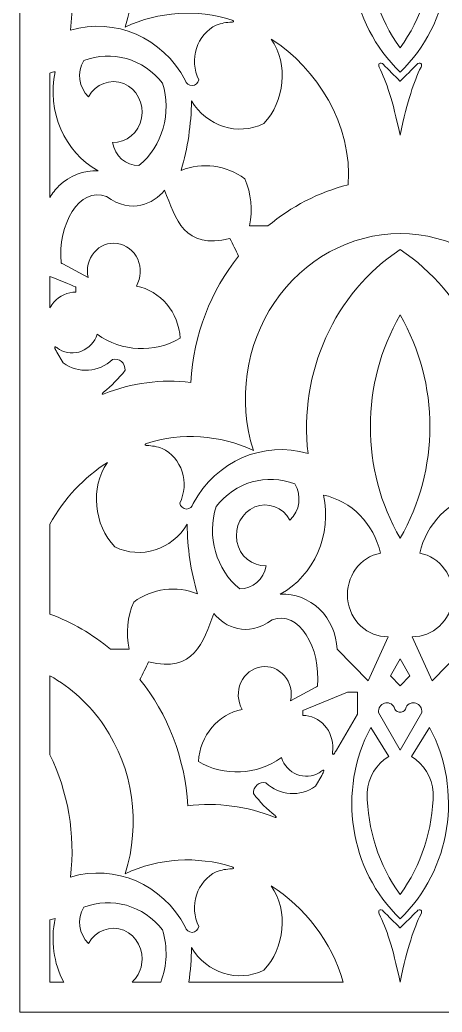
# Model space of a CAD drawing. Header units: centimetres. Extents: x -28.8 to 28.7, y -22.5 to 22.5.
# Drawn here: x -28.75 to -18.88, y -22.5 to 0.65 of the extents above; entities that cross this region are included whole.
import ezdxf

# ---------------------------------------------------------------- set-up
doc = ezdxf.new("R2010")
doc.units = ezdxf.units.CM
doc.header["$MEASUREMENT"] = 0
doc.layers.add('Livello 1', color=7, linetype='Continuous')

msp = doc.modelspace()

# ---------------------------------------------------------------- linework, layer by layer
at = {"layer": 'Livello 1', "color": 2, "lineweight": 9}
msp.add_lwpolyline([(-28.75001, -22.5), (28.74999, -22.5), (28.74999, 22.5), (-28.75001, 22.5), (-28.75001, -22.5)], close=True, dxfattribs=at)
at = {"layer": 'Livello 1', "color": 242, "lineweight": 9}
for points, knots in [([(-28.04999, 5.10318), (-27.55345, 4.82788), (-27.11693, 4.43144), (-26.78144, 3.93633), (-26.78144, 3.93633), (-26.10309, 2.93523), (-25.91965, 1.65168), (-26.28799, 0.48377), (-26.28799, 0.48377), (-25.49968, 0.84859), (-24.61414, 0.90533), (-23.78983, 0.64382), (-23.78983, 0.64382), (-23.77928, 0.64054), (-23.76812, 0.63468), (-23.76271, 0.62392), (-23.76271, 0.62392), (-23.76098, 0.6205), (-23.75985, 0.61662), (-23.76055, 0.61313), (-23.76055, 0.61313), (-23.76125, 0.60959), (-23.76384, 0.60648), (-23.76675, 0.60405), (-23.76675, 0.60405), (-23.77564, 0.59657), (-23.78737, 0.59552), (-23.79823, 0.59525), (-23.79823, 0.59525), (-23.92139, 0.59466), (-24.04365, 0.57278), (-24.16013, 0.53048), (-24.16013, 0.53048), (-24.37956, 0.42416), (-24.54779, 0.22702), (-24.62514, -0.01451), (-24.62514, -0.01451), (-24.7025, -0.25601), (-24.68216, -0.52052), (-24.56889, -0.74567), (-24.56889, -0.74567), (-24.58318, -0.82444), (-24.64747, -0.88209), (-24.72343, -0.88415), (-24.72343, -0.88415), (-24.79936, -0.88626), (-24.86641, -0.83219), (-24.88452, -0.75431), (-24.88452, -0.75431), (-25.41864, 0.23826), (-26.52532, 0.71771), (-27.56566, 0.40723), (-27.56566, 0.40723), (-27.44881, 1.40863), (-27.62828, 2.39985), (-28.04999, 3.26103), (-28.04999, 3.26103), (-28.04999, 3.26103), (-28.04999, 5.10318), (-28.04999, 5.10318)], [0, 0, 0, 0, 0.0625, 0.0625, 0.0625, 0.0625, 0.125, 0.125, 0.125, 0.125, 0.1875, 0.1875, 0.1875, 0.1875, 0.25, 0.25, 0.25, 0.25, 0.3125, 0.3125, 0.3125, 0.3125, 0.375, 0.375, 0.375, 0.375, 0.4375, 0.4375, 0.4375, 0.4375, 0.5, 0.5, 0.5, 0.5, 0.5625, 0.5625, 0.5625, 0.5625, 0.625, 0.625, 0.625, 0.625, 0.6875, 0.6875, 0.6875, 0.6875, 0.75, 0.75, 0.75, 0.75, 0.8125, 0.8125, 0.8125, 0.8125, 0.875, 0.875, 0.875, 0.875, 1, 1, 1, 1]), ([(-19.1795, 3.89646), (-18.39243, 2.42235), (-18.67787, 0.56908), (-19.86677, -0.56563), (-19.86677, -0.56563), (-21.05566, 0.56908), (-21.34112, 2.42235), (-20.55403, 3.89646), (-20.55403, 3.89646), (-20.55403, 3.89646), (-20.13068, 3.21504), (-20.13068, 3.21504), (-20.13068, 3.21504), (-20.42427, 3.04559), (-20.61578, 2.72975), (-20.63871, 2.37724), (-20.63871, 2.37724), (-20.63381, 1.51648), (-20.36275, 0.68097), (-19.86677, -0.00214), (-19.86677, -0.00214), (-19.37077, 0.68097), (-19.09971, 1.51648), (-19.09482, 2.37724), (-19.09482, 2.37724), (-19.11775, 2.72975), (-19.30925, 3.04559), (-19.60285, 3.21504), (-19.60285, 3.21504), (-19.60285, 3.21504), (-19.1795, 3.89646), (-19.1795, 3.89646)], [0, 0, 0, 0, 0.11111111, 0.11111111, 0.11111111, 0.11111111, 0.22222222, 0.22222222, 0.22222222, 0.22222222, 0.33333333, 0.33333333, 0.33333333, 0.33333333, 0.44444444, 0.44444444, 0.44444444, 0.44444444, 0.55555556, 0.55555556, 0.55555556, 0.55555556, 0.66666667, 0.66666667, 0.66666667, 0.66666667, 0.77777778, 0.77777778, 0.77777778, 0.77777778, 1, 1, 1, 1]), ([(-24.98379, -2.86215), (-24.82675, -2.33649), (-24.745, -1.78901), (-24.74131, -1.23783), (-24.74131, -1.23783), (-24.38353, -1.83575), (-23.66259, -2.06276), (-23.05313, -1.76942), (-23.05313, -1.76942), (-22.56378, -1.25603), (-22.47053, -0.38689), (-22.87761, 0.20118), (-22.87761, 0.20118), (-21.80791, -0.479), (-20.97576, -1.79236), (-21.08148, -3.19814), (-21.08148, -3.19814), (-21.77462, -3.37087), (-22.41163, -3.70326), (-22.9541, -4.15799), (-22.9541, -4.15799), (-22.9541, -4.15799), (-23.38847, -4.15719), (-23.38847, -4.15719), (-23.38847, -4.15719), (-23.30749, -3.78724), (-23.34487, -3.39941), (-23.4948, -3.05427), (-23.4948, -3.05427), (-23.93144, -2.73674), (-24.4876, -2.66501), (-24.98379, -2.86215)], [0, 0, 0, 0, 0.11111111, 0.11111111, 0.11111111, 0.11111111, 0.22222222, 0.22222222, 0.22222222, 0.22222222, 0.33333333, 0.33333333, 0.33333333, 0.33333333, 0.44444444, 0.44444444, 0.44444444, 0.44444444, 0.55555556, 0.55555556, 0.55555556, 0.55555556, 0.66666667, 0.66666667, 0.66666667, 0.66666667, 0.77777778, 0.77777778, 0.77777778, 0.77777778, 1, 1, 1, 1]), ([(-25.96955, -2.74968), (-25.41837, -2.29592), (-25.1976, -1.52472), (-25.41842, -0.82451), (-25.41842, -0.82451), (-25.86421, -0.2561), (-26.60071, -0.04583), (-27.25699, -0.29959), (-27.25699, -0.29959), (-27.42078, -0.57193), (-27.37283, -0.92958), (-27.1439, -1.14319), (-27.1439, -1.14319), (-26.97851, -0.84304), (-26.63174, -0.71333), (-26.3243, -0.83661), (-26.3243, -0.83661), (-26.01688, -0.95988), (-25.83906, -1.29996), (-25.90402, -1.64037), (-25.90402, -1.64037), (-25.96898, -1.98078), (-26.25766, -2.22158), (-26.58631, -2.20951), (-26.58631, -2.20951), (-26.53276, -2.52417), (-26.27229, -2.75231), (-25.96955, -2.74968)], [0, 0, 0, 0, 0.125, 0.125, 0.125, 0.125, 0.25, 0.25, 0.25, 0.25, 0.375, 0.375, 0.375, 0.375, 0.5, 0.5, 0.5, 0.5, 0.625, 0.625, 0.625, 0.625, 0.75, 0.75, 0.75, 0.75, 1, 1, 1, 1]), ([(-19.86677, -2.04264), (-19.68416, -1.1958), (-19.55412, -0.8119), (-19.37872, -0.45026), (-19.37872, -0.45026), (-19.36553, -0.42454), (-19.36207, -0.38303), (-19.37989, -0.36588), (-19.37989, -0.36588), (-19.4002, -0.34633), (-19.45017, -0.36265), (-19.47253, -0.38615), (-19.47253, -0.38615), (-19.60148, -0.51904), (-19.72971, -0.64745), (-19.86223, -0.77639), (-19.86223, -0.77639), (-19.86223, -0.77639), (-19.8713, -0.77639), (-19.8713, -0.77639), (-19.8713, -0.77639), (-20.00382, -0.64745), (-20.13206, -0.51904), (-20.261, -0.38615), (-20.261, -0.38615), (-20.28336, -0.36265), (-20.33334, -0.34633), (-20.35364, -0.36588), (-20.35364, -0.36588), (-20.37147, -0.38303), (-20.36799, -0.42454), (-20.35481, -0.45026), (-20.35481, -0.45026), (-20.17941, -0.8119), (-20.04937, -1.1958), (-19.86677, -2.04264)], [0, 0, 0, 0, 0.1, 0.1, 0.1, 0.1, 0.2, 0.2, 0.2, 0.2, 0.3, 0.3, 0.3, 0.3, 0.4, 0.4, 0.4, 0.4, 0.5, 0.5, 0.5, 0.5, 0.6, 0.6, 0.6, 0.6, 0.7, 0.7, 0.7, 0.7, 0.8, 0.8, 0.8, 0.8, 1, 1, 1, 1]), ([(-28.05, -3.49448), (-27.99063, -3.39485), (-27.91855, -3.30307), (-27.83501, -3.22202), (-27.83501, -3.22202), (-27.58603, -2.98042), (-27.25587, -2.85403), (-26.9181, -2.87103), (-26.9181, -2.87103), (-27.71392, -2.43283), (-28.12754, -1.48098), (-27.92316, -0.55812), (-27.92316, -0.55812), (-27.96604, -0.56708), (-28.00835, -0.57771), (-28.05, -0.58995), (-28.05, -0.58995), (-28.05, -0.58995), (-28.05, -3.49448), (-28.05, -3.49448)], [0, 0, 0, 0, 0.16666667, 0.16666667, 0.16666667, 0.16666667, 0.33333333, 0.33333333, 0.33333333, 0.33333333, 0.5, 0.5, 0.5, 0.5, 0.66666667, 0.66666667, 0.66666667, 0.66666667, 1, 1, 1, 1]), ([(-24.75714, -7.80717), (-24.69142, -6.68249), (-24.28139, -5.66398), (-23.64049, -4.86159), (-23.64049, -4.86159), (-23.70755, -4.72446), (-23.77463, -4.58734), (-23.84171, -4.45021), (-23.84171, -4.45021), (-24.90834, -4.71786), (-25.11299, -3.99052), (-25.36837, -3.32171), (-25.36837, -3.32171), (-25.63364, -3.64278), (-26.12792, -3.89295), (-26.72637, -3.47125), (-26.72637, -3.47125), (-27.35619, -3.22377), (-27.87312, -4.13024), (-27.7841, -5.02132), (-27.7841, -5.02132), (-27.77324, -5.03129), (-27.75944, -5.03763), (-27.74566, -5.04395), (-27.74566, -5.04395), (-27.74566, -5.04395), (-27.15646, -5.36156), (-27.15646, -5.36156), (-27.15646, -5.36156), (-27.2032, -5.15339), (-27.15019, -4.93425), (-27.01465, -4.77524), (-27.01465, -4.77524), (-26.87909, -4.61624), (-26.67825, -4.53763), (-26.47731, -4.56491), (-26.47731, -4.56491), (-26.26865, -4.59394), (-26.08806, -4.73238), (-25.99725, -4.93284), (-25.99725, -4.93284), (-25.90644, -5.13331), (-25.91772, -5.36866), (-26.02726, -5.55843), (-26.02726, -5.55843), (-25.46285, -5.671), (-25.04183, -6.17211), (-25.0032, -6.77726), (-25.0032, -6.77726), (-25.61511, -7.1315), (-26.36297, -7.09602), (-26.94234, -6.68525), (-26.94234, -6.68525), (-27.00388, -6.86585), (-27.1371, -7.00899), (-27.30701, -7.07711), (-27.30701, -7.07711), (-27.47693, -7.14521), (-27.66653, -7.1315), (-27.82604, -7.03954), (-27.82604, -7.03954), (-27.85246, -7.01993), (-27.87886, -7.00029), (-27.9122, -6.98302), (-27.9122, -6.98302), (-27.91695, -6.98057), (-27.92183, -6.97816), (-27.92623, -6.97954), (-27.92623, -6.97954), (-27.9298, -6.98067), (-27.93307, -6.98427), (-27.93466, -6.98804), (-27.93466, -6.98804), (-27.93834, -6.99675), (-27.93323, -7.00642), (-27.92849, -7.01562), (-27.92849, -7.01562), (-27.91224, -7.04713), (-27.9005, -7.07324), (-27.88446, -7.10074), (-27.88446, -7.10074), (-27.88446, -7.10074), (-27.73761, -7.35218), (-27.73761, -7.35218), (-27.73761, -7.35218), (-27.3812, -7.60986), (-26.90408, -7.57661), (-26.58284, -7.27169), (-26.58284, -7.27169), (-26.51041, -7.25243), (-26.43363, -7.27056), (-26.37587, -7.32055), (-26.37587, -7.32055), (-26.31809, -7.37053), (-26.28616, -7.44645), (-26.28978, -7.52523), (-26.28978, -7.52523), (-26.43763, -7.71723), (-26.60736, -7.88926), (-26.79506, -8.03739), (-26.79506, -8.03739), (-26.80469, -8.04508), (-26.81326, -8.05141), (-26.82041, -8.06471), (-26.82041, -8.06471), (-26.82274, -8.06906), (-26.82494, -8.07417), (-26.82278, -8.07699), (-26.82278, -8.07699), (-26.8218, -8.07832), (-26.81978, -8.07913), (-26.81781, -8.07974), (-26.81781, -8.07974), (-26.8055, -8.08353), (-26.79395, -8.07926), (-26.78297, -8.07496), (-26.78297, -8.07496), (-26.13723, -7.81788), (-25.44296, -7.72611), (-24.75714, -7.80717)], [0, 0, 0, 0, 0.03225806, 0.03225806, 0.03225806, 0.03225806, 0.06451613, 0.06451613, 0.06451613, 0.06451613, 0.09677419, 0.09677419, 0.09677419, 0.09677419, 0.12903226, 0.12903226, 0.12903226, 0.12903226, 0.16129032, 0.16129032, 0.16129032, 0.16129032, 0.19354839, 0.19354839, 0.19354839, 0.19354839, 0.22580645, 0.22580645, 0.22580645, 0.22580645, 0.25806452, 0.25806452, 0.25806452, 0.25806452, 0.29032258, 0.29032258, 0.29032258, 0.29032258, 0.32258065, 0.32258065, 0.32258065, 0.32258065, 0.35483871, 0.35483871, 0.35483871, 0.35483871, 0.38709677, 0.38709677, 0.38709677, 0.38709677, 0.41935484, 0.41935484, 0.41935484, 0.41935484, 0.4516129, 0.4516129, 0.4516129, 0.4516129, 0.48387097, 0.48387097, 0.48387097, 0.48387097, 0.51612903, 0.51612903, 0.51612903, 0.51612903, 0.5483871, 0.5483871, 0.5483871, 0.5483871, 0.58064516, 0.58064516, 0.58064516, 0.58064516, 0.61290323, 0.61290323, 0.61290323, 0.61290323, 0.64516129, 0.64516129, 0.64516129, 0.64516129, 0.67741935, 0.67741935, 0.67741935, 0.67741935, 0.70967742, 0.70967742, 0.70967742, 0.70967742, 0.74193548, 0.74193548, 0.74193548, 0.74193548, 0.77419355, 0.77419355, 0.77419355, 0.77419355, 0.80645161, 0.80645161, 0.80645161, 0.80645161, 0.83870968, 0.83870968, 0.83870968, 0.83870968, 0.87096774, 0.87096774, 0.87096774, 0.87096774, 0.90322581, 0.90322581, 0.90322581, 0.90322581, 0.93548387, 0.93548387, 0.93548387, 0.93548387, 1, 1, 1, 1]), ([(-24.69894, -10.63132), (-24.16483, -9.63874), (-23.05814, -9.1593), (-22.0178, -9.46977), (-22.0178, -9.46977), (-22.23882, -7.57578), (-21.39975, -5.71829), (-19.86674, -4.70784), (-19.86674, -4.70784), (-18.33373, -5.71829), (-17.49469, -7.57578), (-17.71569, -9.46977), (-17.71569, -9.46977), (-16.67536, -9.1593), (-15.56869, -9.63874), (-15.03456, -10.63132), (-15.03456, -10.63132), (-15.01644, -10.7092), (-14.94938, -10.76326), (-14.87345, -10.76117), (-14.87345, -10.76117), (-14.7975, -10.7591), (-14.73322, -10.70144), (-14.71893, -10.62267), (-14.71893, -10.62267), (-14.8322, -10.39752), (-14.85255, -10.13301), (-14.77519, -9.8915), (-14.77519, -9.8915), (-14.69783, -9.65), (-14.52959, -9.45285), (-14.31015, -9.34652), (-14.31015, -9.34652), (-14.1937, -9.30422), (-14.07143, -9.28235), (-13.94827, -9.28175), (-13.94827, -9.28175), (-13.93742, -9.28148), (-13.92566, -9.28044), (-13.91678, -9.27296), (-13.91678, -9.27296), (-13.91389, -9.27052), (-13.91128, -9.26741), (-13.91058, -9.26387), (-13.91058, -9.26387), (-13.90988, -9.26039), (-13.91102, -9.25649), (-13.91275, -9.25309), (-13.91275, -9.25309), (-13.91815, -9.24232), (-13.92931, -9.23646), (-13.93987, -9.23318), (-13.93987, -9.23318), (-14.76418, -8.97168), (-15.6497, -9.0284), (-16.43803, -9.39325), (-16.43803, -9.39325), (-16.06968, -8.22533), (-16.25311, -6.94178), (-16.93146, -5.94067), (-16.93146, -5.94067), (-17.60983, -4.93958), (-18.70106, -4.34197), (-19.86677, -4.3332), (-19.86677, -4.3332), (-21.03242, -4.34197), (-22.12367, -4.93958), (-22.80203, -5.94067), (-22.80203, -5.94067), (-23.4804, -6.94178), (-23.66382, -8.22533), (-23.29548, -9.39325), (-23.29548, -9.39325), (-24.08381, -9.0284), (-24.96934, -8.97168), (-25.79364, -9.23318), (-25.79364, -9.23318), (-25.8042, -9.23646), (-25.81536, -9.24232), (-25.82077, -9.25309), (-25.82077, -9.25309), (-25.82248, -9.25649), (-25.82362, -9.26039), (-25.82292, -9.26387), (-25.82292, -9.26387), (-25.82221, -9.26741), (-25.81962, -9.27052), (-25.81673, -9.27296), (-25.81673, -9.27296), (-25.80786, -9.28044), (-25.79608, -9.28148), (-25.78524, -9.28175), (-25.78524, -9.28175), (-25.66209, -9.28235), (-25.53981, -9.30422), (-25.42334, -9.34652), (-25.42334, -9.34652), (-25.20391, -9.45285), (-25.03568, -9.65), (-24.95831, -9.8915), (-24.95831, -9.8915), (-24.88096, -10.13301), (-24.9013, -10.39752), (-25.01458, -10.62267), (-25.01458, -10.62267), (-25.00029, -10.70144), (-24.93599, -10.7591), (-24.86006, -10.76117), (-24.86006, -10.76117), (-24.78412, -10.76326), (-24.71706, -10.7092), (-24.69894, -10.63132)], [0, 0, 0, 0, 0.03448276, 0.03448276, 0.03448276, 0.03448276, 0.06896552, 0.06896552, 0.06896552, 0.06896552, 0.10344828, 0.10344828, 0.10344828, 0.10344828, 0.13793103, 0.13793103, 0.13793103, 0.13793103, 0.17241379, 0.17241379, 0.17241379, 0.17241379, 0.20689655, 0.20689655, 0.20689655, 0.20689655, 0.24137931, 0.24137931, 0.24137931, 0.24137931, 0.27586207, 0.27586207, 0.27586207, 0.27586207, 0.31034483, 0.31034483, 0.31034483, 0.31034483, 0.34482759, 0.34482759, 0.34482759, 0.34482759, 0.37931034, 0.37931034, 0.37931034, 0.37931034, 0.4137931, 0.4137931, 0.4137931, 0.4137931, 0.44827586, 0.44827586, 0.44827586, 0.44827586, 0.48275862, 0.48275862, 0.48275862, 0.48275862, 0.51724138, 0.51724138, 0.51724138, 0.51724138, 0.55172414, 0.55172414, 0.55172414, 0.55172414, 0.5862069, 0.5862069, 0.5862069, 0.5862069, 0.62068966, 0.62068966, 0.62068966, 0.62068966, 0.65517241, 0.65517241, 0.65517241, 0.65517241, 0.68965517, 0.68965517, 0.68965517, 0.68965517, 0.72413793, 0.72413793, 0.72413793, 0.72413793, 0.75862069, 0.75862069, 0.75862069, 0.75862069, 0.79310345, 0.79310345, 0.79310345, 0.79310345, 0.82758621, 0.82758621, 0.82758621, 0.82758621, 0.86206897, 0.86206897, 0.86206897, 0.86206897, 0.89655172, 0.89655172, 0.89655172, 0.89655172, 0.93103448, 0.93103448, 0.93103448, 0.93103448, 1, 1, 1, 1]), ([(-28.05, -5.33451), (-27.76349, -5.45095), (-27.44244, -5.58144), (-27.44244, -5.58144), (-27.44244, -5.58144), (-27.44244, -5.58144), (-27.44244, -5.70196), (-27.44244, -5.70196), (-27.44244, -5.70196), (-27.63554, -5.70107), (-27.82038, -5.78478), (-27.95287, -5.93317), (-27.95287, -5.93317), (-27.99057, -5.9754), (-28.02308, -6.0218), (-28.05, -6.07125), (-28.05, -6.07125), (-28.05, -6.07125), (-28.05, -5.33451), (-28.05, -5.33451)], [0, 0, 0, 0, 0.16666667, 0.16666667, 0.16666667, 0.16666667, 0.33333333, 0.33333333, 0.33333333, 0.33333333, 0.5, 0.5, 0.5, 0.5, 0.66666667, 0.66666667, 0.66666667, 0.66666667, 1, 1, 1, 1]), ([(-19.86674, -11.44377), (-18.93982, -9.84513), (-18.93982, -7.83272), (-19.86674, -6.23407), (-19.86674, -6.23407), (-20.79369, -7.83272), (-20.79369, -9.84513), (-19.86674, -11.44377)], [0, 0, 0, 0, 0.33333333, 0.33333333, 0.33333333, 0.33333333, 1, 1, 1, 1]), ([(-28.04999, -13.21303), (-27.53122, -13.40114), (-27.05164, -13.68101), (-26.62936, -14.03499), (-26.62936, -14.03499), (-26.62936, -14.03499), (-26.19497, -14.03419), (-26.19497, -14.03419), (-26.19497, -14.03419), (-26.27596, -13.66424), (-26.23859, -13.27641), (-26.08867, -12.93128), (-26.08867, -12.93128), (-25.65203, -12.61374), (-25.09586, -12.542), (-24.59967, -12.73915), (-24.59967, -12.73915), (-24.7567, -12.21351), (-24.83845, -11.66601), (-24.84213, -11.11485), (-24.84213, -11.11485), (-25.19992, -11.71275), (-25.92086, -11.93977), (-26.53031, -11.64643), (-26.53031, -11.64643), (-27.01968, -11.13304), (-27.11294, -10.26389), (-26.70585, -9.67583), (-26.70585, -9.67583), (-27.24359, -10.01775), (-27.7213, -10.51971), (-28.05, -11.11295), (-28.05, -11.11295), (-28.05, -11.11295), (-28.04999, -13.21303), (-28.04999, -13.21303)], [0, 0, 0, 0, 0.1, 0.1, 0.1, 0.1, 0.2, 0.2, 0.2, 0.2, 0.3, 0.3, 0.3, 0.3, 0.4, 0.4, 0.4, 0.4, 0.5, 0.5, 0.5, 0.5, 0.6, 0.6, 0.6, 0.6, 0.7, 0.7, 0.7, 0.7, 0.8, 0.8, 0.8, 0.8, 1, 1, 1, 1]), ([(-23.6139, -12.62668), (-24.1651, -12.17292), (-24.38586, -11.40172), (-24.16504, -10.7015), (-24.16504, -10.7015), (-23.71925, -10.13309), (-22.98273, -9.92284), (-22.32646, -10.1766), (-22.32646, -10.1766), (-22.16268, -10.44893), (-22.21064, -10.80659), (-22.43956, -11.02019), (-22.43956, -11.02019), (-22.60498, -10.72005), (-22.95172, -10.59033), (-23.25916, -10.71361), (-23.25916, -10.71361), (-23.56658, -10.8369), (-23.74441, -11.17696), (-23.67943, -11.51738), (-23.67943, -11.51738), (-23.61448, -11.85779), (-23.3258, -12.09859), (-22.99716, -12.08652), (-22.99716, -12.08652), (-23.0507, -12.40118), (-23.31118, -12.6293), (-23.6139, -12.62668)], [0, 0, 0, 0, 0.125, 0.125, 0.125, 0.125, 0.25, 0.25, 0.25, 0.25, 0.375, 0.375, 0.375, 0.375, 0.5, 0.5, 0.5, 0.5, 0.625, 0.625, 0.625, 0.625, 0.75, 0.75, 0.75, 0.75, 1, 1, 1, 1]), ([(-20.3257, -11.79157), (-20.80557, -11.87954), (-21.13994, -12.34349), (-21.09235, -12.85534), (-21.09235, -12.85534), (-21.04476, -13.3672), (-20.63136, -13.75364), (-20.14447, -13.74141), (-20.14447, -13.74141), (-20.14447, -13.74141), (-20.6154, -14.76983), (-20.6154, -14.76983), (-20.6154, -14.76983), (-20.6154, -14.76983), (-21.33981, -14.03421), (-21.33981, -14.03421), (-21.33981, -14.03421), (-21.35229, -13.67737), (-21.49941, -13.34063), (-21.74843, -13.09902), (-21.74843, -13.09902), (-21.99742, -12.85742), (-22.32759, -12.73105), (-22.66534, -12.74803), (-22.66534, -12.74803), (-21.86951, -12.30984), (-21.45591, -11.35798), (-21.66028, -10.43513), (-21.66028, -10.43513), (-21.00243, -10.57268), (-20.48101, -11.10267), (-20.3257, -11.79157)], [0, 0, 0, 0, 0.11111111, 0.11111111, 0.11111111, 0.11111111, 0.22222222, 0.22222222, 0.22222222, 0.22222222, 0.33333333, 0.33333333, 0.33333333, 0.33333333, 0.44444444, 0.44444444, 0.44444444, 0.44444444, 0.55555556, 0.55555556, 0.55555556, 0.55555556, 0.66666667, 0.66666667, 0.66666667, 0.66666667, 0.77777778, 0.77777778, 0.77777778, 0.77777778, 1, 1, 1, 1]), ([(-19.40779, -11.79157), (-18.92791, -11.87954), (-18.59354, -12.34349), (-18.64114, -12.85534), (-18.64114, -12.85534), (-18.68872, -13.3672), (-19.10213, -13.75364), (-19.58901, -13.74141), (-19.58901, -13.74141), (-19.58901, -13.74141), (-19.11807, -14.76983), (-19.11807, -14.76983), (-19.11807, -14.76983), (-19.11807, -14.76983), (-18.39366, -14.03421), (-18.39366, -14.03421), (-18.39366, -14.03421), (-18.38119, -13.67737), (-18.23406, -13.34063), (-17.98506, -13.09902), (-17.98506, -13.09902), (-17.73608, -12.85742), (-17.4059, -12.73105), (-17.06814, -12.74803), (-17.06814, -12.74803), (-17.86398, -12.30984), (-18.27757, -11.35798), (-18.0732, -10.43513), (-18.0732, -10.43513), (-18.73105, -10.57268), (-19.25247, -11.10267), (-19.40779, -11.79157)], [0, 0, 0, 0, 0.11111111, 0.11111111, 0.11111111, 0.11111111, 0.22222222, 0.22222222, 0.22222222, 0.22222222, 0.33333333, 0.33333333, 0.33333333, 0.33333333, 0.44444444, 0.44444444, 0.44444444, 0.44444444, 0.55555556, 0.55555556, 0.55555556, 0.55555556, 0.66666667, 0.66666667, 0.66666667, 0.66666667, 0.77777778, 0.77777778, 0.77777778, 0.77777778, 1, 1, 1, 1]), ([(-24.82631, -17.68418), (-24.89203, -16.55951), (-25.30203, -15.54098), (-25.94296, -14.7386), (-25.94296, -14.7386), (-25.87588, -14.60148), (-25.80882, -14.46435), (-25.74174, -14.32722), (-25.74174, -14.32722), (-24.67509, -14.59487), (-24.47045, -13.86754), (-24.21509, -13.19872), (-24.21509, -13.19872), (-23.94982, -13.51979), (-23.45551, -13.76996), (-22.85708, -13.34827), (-22.85708, -13.34827), (-22.22725, -13.10079), (-21.71031, -14.00725), (-21.79935, -14.89835), (-21.79935, -14.89835), (-21.81022, -14.9083), (-21.824, -14.91464), (-21.83779, -14.92096), (-21.83779, -14.92096), (-21.83779, -14.92096), (-22.42697, -15.23857), (-22.42697, -15.23857), (-22.42697, -15.23857), (-22.38026, -15.0304), (-22.43325, -14.81126), (-22.56881, -14.65225), (-22.56881, -14.65225), (-22.70437, -14.49325), (-22.90519, -14.41464), (-23.10614, -14.44192), (-23.10614, -14.44192), (-23.31478, -14.47096), (-23.4954, -14.6094), (-23.58621, -14.80986), (-23.58621, -14.80986), (-23.67699, -15.01034), (-23.66573, -15.24567), (-23.5562, -15.43544), (-23.5562, -15.43544), (-24.1206, -15.548), (-24.54162, -16.04912), (-24.58024, -16.65427), (-24.58024, -16.65427), (-23.96834, -17.00851), (-23.22047, -16.97303), (-22.6411, -16.56227), (-22.6411, -16.56227), (-22.57955, -16.74286), (-22.44635, -16.88601), (-22.27644, -16.95412), (-22.27644, -16.95412), (-22.10653, -17.02223), (-21.91691, -17.00851), (-21.7574, -16.91656), (-21.7574, -16.91656), (-21.731, -16.89693), (-21.70458, -16.87731), (-21.67123, -16.86002), (-21.67123, -16.86002), (-21.6665, -16.85758), (-21.66161, -16.85518), (-21.65722, -16.85655), (-21.65722, -16.85655), (-21.65364, -16.85767), (-21.65038, -16.86128), (-21.64877, -16.86506), (-21.64877, -16.86506), (-21.64509, -16.87377), (-21.65022, -16.88343), (-21.65495, -16.89264), (-21.65495, -16.89264), (-21.6712, -16.92414), (-21.68293, -16.95025), (-21.69899, -16.97775), (-21.69899, -16.97775), (-21.69899, -16.97775), (-21.84586, -17.22919), (-21.84586, -17.22919), (-21.84586, -17.22919), (-22.20225, -17.48687), (-22.67935, -17.45362), (-23.0006, -17.1487), (-23.0006, -17.1487), (-23.07304, -17.12944), (-23.1498, -17.14757), (-23.20758, -17.19758), (-23.20758, -17.19758), (-23.26536, -17.24754), (-23.29729, -17.32347), (-23.29366, -17.40225), (-23.29366, -17.40225), (-23.14581, -17.59425), (-22.9761, -17.76627), (-22.78837, -17.9144), (-22.78837, -17.9144), (-22.77875, -17.92209), (-22.77016, -17.92842), (-22.76303, -17.94171), (-22.76303, -17.94171), (-22.76071, -17.94607), (-22.75851, -17.95119), (-22.76066, -17.95399), (-22.76066, -17.95399), (-22.76166, -17.95533), (-22.76367, -17.95614), (-22.76566, -17.95675), (-22.76566, -17.95675), (-22.77795, -17.96055), (-22.78949, -17.95627), (-22.80048, -17.95199), (-22.80048, -17.95199), (-23.44621, -17.69489), (-24.14048, -17.60313), (-24.82631, -17.68418)], [0, 0, 0, 0, 0.03225806, 0.03225806, 0.03225806, 0.03225806, 0.06451613, 0.06451613, 0.06451613, 0.06451613, 0.09677419, 0.09677419, 0.09677419, 0.09677419, 0.12903226, 0.12903226, 0.12903226, 0.12903226, 0.16129032, 0.16129032, 0.16129032, 0.16129032, 0.19354839, 0.19354839, 0.19354839, 0.19354839, 0.22580645, 0.22580645, 0.22580645, 0.22580645, 0.25806452, 0.25806452, 0.25806452, 0.25806452, 0.29032258, 0.29032258, 0.29032258, 0.29032258, 0.32258065, 0.32258065, 0.32258065, 0.32258065, 0.35483871, 0.35483871, 0.35483871, 0.35483871, 0.38709677, 0.38709677, 0.38709677, 0.38709677, 0.41935484, 0.41935484, 0.41935484, 0.41935484, 0.4516129, 0.4516129, 0.4516129, 0.4516129, 0.48387097, 0.48387097, 0.48387097, 0.48387097, 0.51612903, 0.51612903, 0.51612903, 0.51612903, 0.5483871, 0.5483871, 0.5483871, 0.5483871, 0.58064516, 0.58064516, 0.58064516, 0.58064516, 0.61290323, 0.61290323, 0.61290323, 0.61290323, 0.64516129, 0.64516129, 0.64516129, 0.64516129, 0.67741935, 0.67741935, 0.67741935, 0.67741935, 0.70967742, 0.70967742, 0.70967742, 0.70967742, 0.74193548, 0.74193548, 0.74193548, 0.74193548, 0.77419355, 0.77419355, 0.77419355, 0.77419355, 0.80645161, 0.80645161, 0.80645161, 0.80645161, 0.83870968, 0.83870968, 0.83870968, 0.83870968, 0.87096774, 0.87096774, 0.87096774, 0.87096774, 0.90322581, 0.90322581, 0.90322581, 0.90322581, 0.93548387, 0.93548387, 0.93548387, 0.93548387, 1, 1, 1, 1]), ([(-19.86673, -14.25743), (-19.86673, -14.25743), (-19.64155, -14.65354), (-19.64155, -14.65354), (-19.64155, -14.65354), (-19.64155, -14.65354), (-19.86673, -14.88351), (-19.86673, -14.88351), (-19.86673, -14.88351), (-19.86673, -14.88351), (-20.09192, -14.65354), (-20.09192, -14.65354), (-20.09192, -14.65354), (-20.09192, -14.65354), (-19.86673, -14.25743), (-19.86673, -14.25743)], [0, 0, 0, 0, 0.2, 0.2, 0.2, 0.2, 0.4, 0.4, 0.4, 0.4, 0.6, 0.6, 0.6, 0.6, 1, 1, 1, 1]), ([(-28.04998, -14.65081), (-27.55343, -14.92613), (-27.11693, -15.32259), (-26.78145, -15.8177), (-26.78145, -15.8177), (-26.1031, -16.81879), (-25.91965, -18.10234), (-26.288, -19.27026), (-26.288, -19.27026), (-25.49968, -18.90543), (-24.61414, -18.84871), (-23.78984, -19.11021), (-23.78984, -19.11021), (-23.77929, -19.11349), (-23.76813, -19.11935), (-23.76272, -19.13011), (-23.76272, -19.13011), (-23.76099, -19.1335), (-23.75985, -19.13741), (-23.76055, -19.1409), (-23.76055, -19.1409), (-23.76125, -19.14444), (-23.76384, -19.14754), (-23.76675, -19.14999), (-23.76675, -19.14999), (-23.77565, -19.15745), (-23.78739, -19.15849), (-23.79823, -19.15878), (-23.79823, -19.15878), (-23.9214, -19.15939), (-24.04366, -19.18124), (-24.16014, -19.22354), (-24.16014, -19.22354), (-24.37957, -19.32988), (-24.54781, -19.52702), (-24.62515, -19.76852), (-24.62515, -19.76852), (-24.70252, -20.01003), (-24.68216, -20.27454), (-24.5689, -20.49971), (-24.5689, -20.49971), (-24.5832, -20.57847), (-24.64748, -20.63613), (-24.72344, -20.63819), (-24.72344, -20.63819), (-24.79937, -20.64028), (-24.86642, -20.58622), (-24.88453, -20.50834), (-24.88453, -20.50834), (-25.41865, -19.51577), (-26.52532, -19.03632), (-27.56566, -19.3468), (-27.56566, -19.3468), (-27.44882, -18.34541), (-27.62828, -17.35419), (-28.04999, -16.49299), (-28.04999, -16.49299), (-28.04999, -16.49299), (-28.04998, -14.65081), (-28.04998, -14.65081)], [0, 0, 0, 0, 0.0625, 0.0625, 0.0625, 0.0625, 0.125, 0.125, 0.125, 0.125, 0.1875, 0.1875, 0.1875, 0.1875, 0.25, 0.25, 0.25, 0.25, 0.3125, 0.3125, 0.3125, 0.3125, 0.375, 0.375, 0.375, 0.375, 0.4375, 0.4375, 0.4375, 0.4375, 0.5, 0.5, 0.5, 0.5, 0.5625, 0.5625, 0.5625, 0.5625, 0.625, 0.625, 0.625, 0.625, 0.6875, 0.6875, 0.6875, 0.6875, 0.75, 0.75, 0.75, 0.75, 0.8125, 0.8125, 0.8125, 0.8125, 0.875, 0.875, 0.875, 0.875, 1, 1, 1, 1]), ([(-22.14099, -15.45844), (-22.14099, -15.45844), (-21.09417, -15.033), (-21.09417, -15.033), (-21.09417, -15.033), (-21.09417, -15.033), (-20.8654, -15.033), (-20.8654, -15.033), (-20.8654, -15.033), (-20.8654, -15.033), (-20.8654, -15.55043), (-20.8654, -15.55043), (-20.8654, -15.55043), (-20.8654, -15.55043), (-21.35562, -16.3898), (-21.35562, -16.3898), (-21.35562, -16.3898), (-21.37169, -16.41733), (-21.38852, -16.44011), (-21.40789, -16.46955), (-21.40789, -16.46955), (-21.41353, -16.47817), (-21.41941, -16.48734), (-21.42845, -16.48778), (-21.42845, -16.48778), (-21.43237, -16.48797), (-21.43688, -16.48651), (-21.43942, -16.48364), (-21.43942, -16.48364), (-21.44255, -16.48011), (-21.4427, -16.47442), (-21.44279, -16.46885), (-21.44279, -16.46885), (-21.44343, -16.42965), (-21.44275, -16.39575), (-21.44206, -16.36185), (-21.44206, -16.36185), (-21.42984, -16.15833), (-21.49809, -15.95857), (-21.63057, -15.81018), (-21.63057, -15.81018), (-21.76305, -15.66178), (-21.94786, -15.57807), (-22.14099, -15.57898), (-22.14099, -15.57898), (-22.14099, -15.57898), (-22.14099, -15.45844), (-22.14099, -15.45844)], [0, 0, 0, 0, 0.07692308, 0.07692308, 0.07692308, 0.07692308, 0.15384615, 0.15384615, 0.15384615, 0.15384615, 0.23076923, 0.23076923, 0.23076923, 0.23076923, 0.30769231, 0.30769231, 0.30769231, 0.30769231, 0.38461538, 0.38461538, 0.38461538, 0.38461538, 0.46153846, 0.46153846, 0.46153846, 0.46153846, 0.53846154, 0.53846154, 0.53846154, 0.53846154, 0.61538462, 0.61538462, 0.61538462, 0.61538462, 0.69230769, 0.69230769, 0.69230769, 0.69230769, 0.76923077, 0.76923077, 0.76923077, 0.76923077, 0.84615385, 0.84615385, 0.84615385, 0.84615385, 1, 1, 1, 1]), ([(-19.86673, -16.39054), (-19.86673, -16.39054), (-19.35834, -15.50516), (-19.35834, -15.50516), (-19.35834, -15.50516), (-19.35342, -15.40901), (-19.41078, -15.32153), (-19.49779, -15.2926), (-19.49779, -15.2926), (-19.58479, -15.26369), (-19.67927, -15.30067), (-19.7274, -15.38248), (-19.7274, -15.38248), (-19.73039, -15.4177), (-19.74704, -15.45004), (-19.77346, -15.4718), (-19.77346, -15.4718), (-19.7999, -15.49357), (-19.83366, -15.50276), (-19.86673, -15.49723), (-19.86673, -15.49723), (-19.89981, -15.50276), (-19.93356, -15.49357), (-19.96002, -15.4718), (-19.96002, -15.4718), (-19.98641, -15.45004), (-20.00307, -15.4177), (-20.00606, -15.38248), (-20.00606, -15.38248), (-20.05419, -15.30067), (-20.14867, -15.26369), (-20.23568, -15.2926), (-20.23568, -15.2926), (-20.32268, -15.32153), (-20.38007, -15.40901), (-20.37515, -15.50516), (-20.37515, -15.50516), (-20.37515, -15.50516), (-19.86673, -16.39054), (-19.86673, -16.39054)], [0, 0, 0, 0, 0.09090909, 0.09090909, 0.09090909, 0.09090909, 0.18181818, 0.18181818, 0.18181818, 0.18181818, 0.27272727, 0.27272727, 0.27272727, 0.27272727, 0.36363636, 0.36363636, 0.36363636, 0.36363636, 0.45454545, 0.45454545, 0.45454545, 0.45454545, 0.54545455, 0.54545455, 0.54545455, 0.54545455, 0.63636364, 0.63636364, 0.63636364, 0.63636364, 0.72727273, 0.72727273, 0.72727273, 0.72727273, 0.81818182, 0.81818182, 0.81818182, 0.81818182, 1, 1, 1, 1]), ([(-19.17947, -15.85754), (-18.39237, -17.33162), (-18.67785, -19.18491), (-19.86673, -20.31962), (-19.86673, -20.31962), (-21.05563, -19.18491), (-21.34108, -17.33162), (-20.554, -15.85754), (-20.554, -15.85754), (-20.554, -15.85754), (-20.13065, -16.53895), (-20.13065, -16.53895), (-20.13065, -16.53895), (-20.42424, -16.7084), (-20.61575, -17.02425), (-20.63868, -17.37675), (-20.63868, -17.37675), (-20.63379, -18.23751), (-20.36273, -19.07303), (-19.86673, -19.75612), (-19.86673, -19.75612), (-19.37074, -19.07303), (-19.09967, -18.23751), (-19.09479, -17.37675), (-19.09479, -17.37675), (-19.11771, -17.02425), (-19.30922, -16.7084), (-19.60283, -16.53895), (-19.60283, -16.53895), (-19.60283, -16.53895), (-19.17947, -15.85754), (-19.17947, -15.85754)], [0, 0, 0, 0, 0.11111111, 0.11111111, 0.11111111, 0.11111111, 0.22222222, 0.22222222, 0.22222222, 0.22222222, 0.33333333, 0.33333333, 0.33333333, 0.33333333, 0.44444444, 0.44444444, 0.44444444, 0.44444444, 0.55555556, 0.55555556, 0.55555556, 0.55555556, 0.66666667, 0.66666667, 0.66666667, 0.66666667, 0.77777778, 0.77777778, 0.77777778, 0.77777778, 1, 1, 1, 1]), ([(-24.80256, -21.79663), (-24.80256, -21.79663), (-21.20021, -21.79662), (-21.20021, -21.79662), (-21.20021, -21.79662), (-21.46417, -20.85577), (-22.10969, -20.04113), (-22.87763, -19.55286), (-22.87763, -19.55286), (-22.47054, -20.14092), (-22.5638, -21.01007), (-23.05314, -21.52345), (-23.05314, -21.52345), (-23.6626, -21.81679), (-24.38354, -21.58977), (-24.74132, -20.99187), (-24.74132, -20.99187), (-24.74314, -21.2617), (-24.76365, -21.53068), (-24.80256, -21.79663)], [0, 0, 0, 0, 0.16666667, 0.16666667, 0.16666667, 0.16666667, 0.33333333, 0.33333333, 0.33333333, 0.33333333, 0.5, 0.5, 0.5, 0.5, 0.66666667, 0.66666667, 0.66666667, 0.66666667, 1, 1, 1, 1]), ([(-25.45968, -21.79663), (-25.45968, -21.79663), (-26.12946, -21.79663), (-26.12946, -21.79663), (-26.12946, -21.79663), (-26.01677, -21.69624), (-25.93498, -21.55663), (-25.90402, -21.39441), (-25.90402, -21.39441), (-25.83906, -21.05399), (-26.01688, -20.71391), (-26.32431, -20.59063), (-26.32431, -20.59063), (-26.63177, -20.46735), (-26.97851, -20.59706), (-27.14391, -20.89721), (-27.14391, -20.89721), (-27.37283, -20.68361), (-27.4208, -20.32595), (-27.257, -20.05362), (-27.257, -20.05362), (-26.60072, -19.79986), (-25.86422, -20.01012), (-25.41843, -20.57854), (-25.41843, -20.57854), (-25.28992, -20.98604), (-25.31098, -21.4176), (-25.45968, -21.79663)], [0, 0, 0, 0, 0.125, 0.125, 0.125, 0.125, 0.25, 0.25, 0.25, 0.25, 0.375, 0.375, 0.375, 0.375, 0.5, 0.5, 0.5, 0.5, 0.625, 0.625, 0.625, 0.625, 0.75, 0.75, 0.75, 0.75, 1, 1, 1, 1]), ([(-19.86673, -21.79663), (-19.68413, -20.9498), (-19.55408, -20.5659), (-19.37869, -20.20425), (-19.37869, -20.20425), (-19.3655, -20.17854), (-19.36203, -20.13703), (-19.37984, -20.11987), (-19.37984, -20.11987), (-19.40017, -20.10032), (-19.45013, -20.11664), (-19.4725, -20.14014), (-19.4725, -20.14014), (-19.60146, -20.27304), (-19.72968, -20.40145), (-19.86219, -20.53039), (-19.86219, -20.53039), (-19.86219, -20.53039), (-19.87127, -20.53039), (-19.87127, -20.53039), (-19.87127, -20.53039), (-20.00379, -20.40145), (-20.13203, -20.27304), (-20.26097, -20.14014), (-20.26097, -20.14014), (-20.28332, -20.11664), (-20.33331, -20.10032), (-20.35361, -20.11987), (-20.35361, -20.11987), (-20.37142, -20.13703), (-20.36797, -20.17854), (-20.35478, -20.20425), (-20.35478, -20.20425), (-20.17939, -20.5659), (-20.04934, -20.9498), (-19.86673, -21.79663)], [0, 0, 0, 0, 0.1, 0.1, 0.1, 0.1, 0.2, 0.2, 0.2, 0.2, 0.3, 0.3, 0.3, 0.3, 0.4, 0.4, 0.4, 0.4, 0.5, 0.5, 0.5, 0.5, 0.6, 0.6, 0.6, 0.6, 0.7, 0.7, 0.7, 0.7, 0.8, 0.8, 0.8, 0.8, 1, 1, 1, 1]), ([(-28.05, -21.79662), (-28.05, -21.79662), (-27.72542, -21.79662), (-27.72542, -21.79662), (-27.72542, -21.79662), (-27.95801, -21.35653), (-28.03781, -20.82977), (-27.92318, -20.31215), (-27.92318, -20.31215), (-27.96605, -20.32111), (-28.00835, -20.33174), (-28.05, -20.34397), (-28.05, -20.34397), (-28.05, -20.34397), (-28.05, -21.79662), (-28.05, -21.79662)], [0, 0, 0, 0, 0.2, 0.2, 0.2, 0.2, 0.4, 0.4, 0.4, 0.4, 0.6, 0.6, 0.6, 0.6, 1, 1, 1, 1])]:
    msp.add_open_spline(points, degree=3, knots=knots, dxfattribs=at)

doc.saveas('drawing.dxf')
